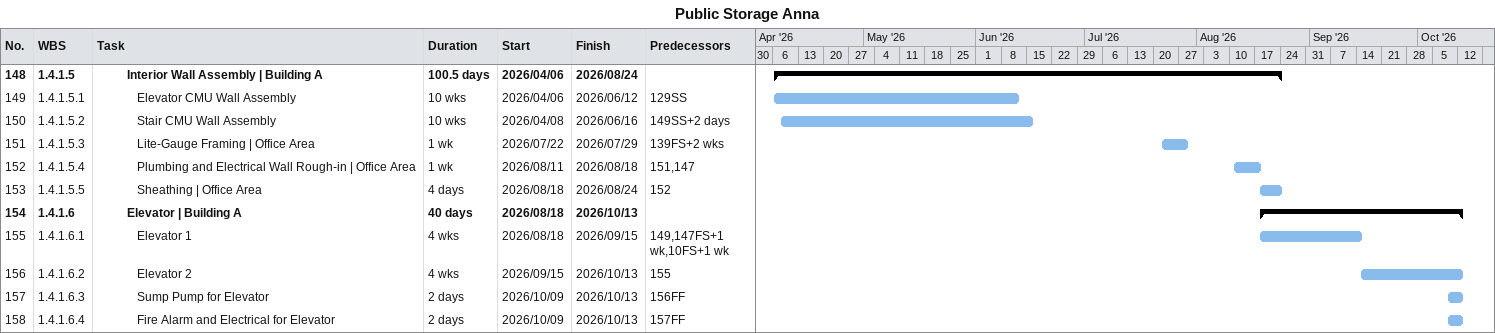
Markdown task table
Public Storage Anna

| ID | WBS | Task | Duration | Start | Finish | Predecessors |
|---|---|---|---|---|---|---|
| 148 | 1.4.1.5 | **Interior Wall Assembly \| Building A** | 100.5d | 2026-04-06 | 2026-08-24 |  |
| 149 | 1.4.1.5.1 | Elevator CMU Wall Assembly | 10w | 2026-04-06 | 2026-06-12 | 129SS |
| 150 | 1.4.1.5.2 | Stair CMU Wall Assembly | 10w | 2026-04-08 | 2026-06-16 | 149SS+2d |
| 151 | 1.4.1.5.3 | Lite-Gauge Framing \| Office Area | 1w | 2026-07-22 | 2026-07-29 | 139FS+2w |
| 152 | 1.4.1.5.4 | Plumbing and Electrical Wall Rough-in \| Office Area | 1w | 2026-08-11 | 2026-08-18 | 151, 147 |
| 153 | 1.4.1.5.5 | Sheathing \| Office Area | 4d | 2026-08-18 | 2026-08-24 | 152 |
| 154 | 1.4.1.6 | **Elevator \| Building A** | 40d | 2026-08-18 | 2026-10-13 |  |
| 155 | 1.4.1.6.1 | Elevator 1 | 4w | 2026-08-18 | 2026-09-15 | 149, 147FS+1w, 10FS+1w |
| 156 | 1.4.1.6.2 | Elevator 2 | 4w | 2026-09-15 | 2026-10-13 | 155 |
| 157 | 1.4.1.6.3 | Sump Pump for Elevator | 2d | 2026-10-09 | 2026-10-13 | 156FF |
| 158 | 1.4.1.6.4 | Fire Alarm and Electrical for Elevator | 2d | 2026-10-09 | 2026-10-13 | 157FF |
